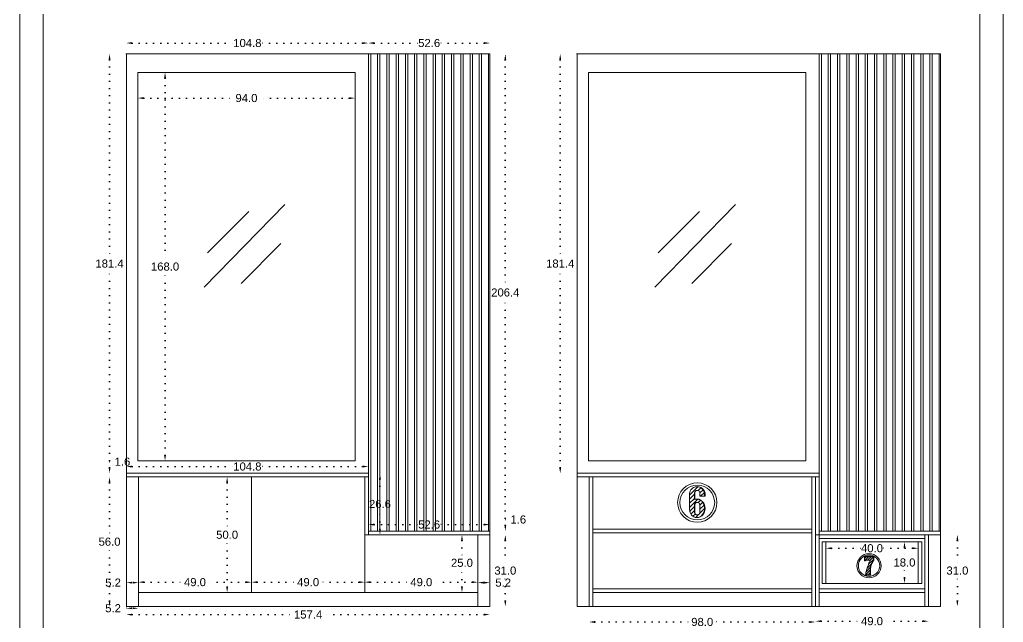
# Model space of a CAD drawing. Header units: inches. Extents: x 8 to 1469, y -316 to 465.
# Drawn here: x 533.9 to 959.9, y -123.1 to 137.6 of the extents above; entities that cross this region are included whole.
import ezdxf

# ---------------------------------------------------------------- set-up
doc = ezdxf.new("R2010")
doc.units = ezdxf.units.IN
doc.header["$MEASUREMENT"] = 0
doc.linetypes.add('ACAD_ISO07W100', pattern=[3, 0, -3])
doc.styles.get("Standard").update_dxf_attribs({"font": 'arial.ttf'})
doc.dimstyles.get("Standard").update_dxf_attribs({"dimtxt": 3.5, "dimasz": 2.5, "dimexe": 0.18, "dimexo": 0.0625, "dimgap": 0.09, "dimtad": 0, "dimtih": 1, "dimtoh": 1, "dimdec": 1, "dimzin": 0, "dimdsep": 46, "dimtxsty": 'Standard', "dimcen": 0.09, "dimse1": 1, "dimse2": 1, "dimadec": 0, "dimazin": 0, "dimtfac": 1, "dimtdec": 1, "dimtofl": 0, "dimtmove": 0, "dimatfit": 3, "dimfxl": 1, "dimtolj": 1, "dimtzin": 0, "dimarcsym": 0})

# ---------------------------------------------------------------- blocks, each defined once
blk = doc.blocks.new('*D27')
at = {"color": 0, "linetype": 'ACAD_ISO07W100', "lineweight": -2, "transparency": 16777216}
for p, q in [((623.77, -62.73), (623.77, -83.36)), ((623.77, -107.73), (623.77, -87.11))]:
    blk.add_line(p, q, dxfattribs=at)
at = {"color": 0, "transparency": 16777216}
for points in [[(623.35, -62.73), (624.18, -62.73), (623.77, -60.23)], [(623.35, -107.73), (624.18, -107.73), (623.77, -110.23)]]:
    blk.add_solid(points, dxfattribs=at)
at = {"layer": 'Defpoints', "color": 0, "transparency": 16777216}
for p in [(623.77, -60.23), (634.34, -60.23), (634.34, -110.23)]:
    blk.add_point(p, dxfattribs=at)
at = {"color": 0, "lineweight": 20, "transparency": 16777216, "insert": (623.77, -85.23), "char_height": 3.5, "attachment_point": 5}
blk.add_mtext('\\A1;50.0', dxfattribs=at)
blk = doc.blocks.new('*D28')
at = {"color": 0, "linetype": 'ACAD_ISO07W100', "lineweight": -2, "transparency": 16777216}
for p, q in [((725.45, -87.73), (725.45, -95.48)), ((725.45, -107.73), (725.45, -99.23))]:
    blk.add_line(p, q, dxfattribs=at)
at = {"color": 0, "transparency": 16777216}
for points in [[(725.03, -87.73), (725.86, -87.73), (725.45, -85.23)], [(725.03, -107.73), (725.86, -107.73), (725.45, -110.23)]]:
    blk.add_solid(points, dxfattribs=at)
at = {"layer": 'Defpoints', "color": 0, "transparency": 16777216}
for p in [(725.45, -85.23), (737.53, -85.23), (732.33, -110.23)]:
    blk.add_point(p, dxfattribs=at)
at = {"color": 0, "lineweight": 20, "transparency": 16777216, "insert": (725.45, -97.36), "char_height": 3.5, "attachment_point": 5}
blk.add_mtext('\\A1;25.0', dxfattribs=at)
blk = doc.blocks.new('*D29')
at = {"color": 0, "linetype": 'ACAD_ISO07W100', "lineweight": -2, "transparency": 16777216}
for p, q in [((580.13, -105.93), (577.63, -105.93)), ((582.84, -105.93), (582.63, -105.93))]:
    blk.add_line(p, q, dxfattribs=at)
at = {"color": 0, "transparency": 16777216}
for points in [[(582.63, -105.51), (582.63, -106.34), (580.13, -105.93)], [(582.84, -105.51), (582.84, -106.34), (585.34, -105.93)]]:
    blk.add_solid(points, dxfattribs=at)
at = {"layer": 'Defpoints', "color": 0, "transparency": 16777216}
for p in [(580.13, -105.93), (580.13, -116.23), (585.34, -116.23)]:
    blk.add_point(p, dxfattribs=at)
at = {"color": 0, "lineweight": 20, "transparency": 16777216, "insert": (574.38, -105.93), "char_height": 3.5, "attachment_point": 5}
blk.add_mtext('\\A1;5.2', dxfattribs=at)
blk = doc.blocks.new('*D30')
at = {"color": 0, "linetype": 'ACAD_ISO07W100', "lineweight": -2, "transparency": 16777216}
for p, q in [((587.84, -105.73), (605.14, -105.73)), ((631.84, -105.73), (614.54, -105.73))]:
    blk.add_line(p, q, dxfattribs=at)
at = {"color": 0, "transparency": 16777216}
for points in [[(587.84, -105.31), (587.84, -106.14), (585.34, -105.73)], [(631.84, -105.31), (631.84, -106.14), (634.34, -105.73)]]:
    blk.add_solid(points, dxfattribs=at)
at = {"layer": 'Defpoints', "color": 0, "transparency": 16777216}
for p in [(585.34, -105.73), (634.34, -110.23), (585.34, -116.23)]:
    blk.add_point(p, dxfattribs=at)
at = {"color": 0, "lineweight": 20, "transparency": 16777216, "insert": (609.84, -105.73), "char_height": 3.5, "attachment_point": 5}
blk.add_mtext('\\A1;49.0', dxfattribs=at)
blk = doc.blocks.new('*D31')
at = {"color": 0, "linetype": 'ACAD_ISO07W100', "lineweight": -2, "transparency": 16777216}
for p, q in [((636.84, -105.73), (654.14, -105.73)), ((680.84, -105.73), (663.54, -105.73))]:
    blk.add_line(p, q, dxfattribs=at)
at = {"color": 0, "transparency": 16777216}
for points in [[(636.84, -105.31), (636.84, -106.14), (634.34, -105.73)], [(680.84, -105.31), (680.84, -106.14), (683.34, -105.73)]]:
    blk.add_solid(points, dxfattribs=at)
at = {"layer": 'Defpoints', "color": 0, "transparency": 16777216}
for p in [(634.34, -105.73), (634.34, -110.23), (683.34, -110.23)]:
    blk.add_point(p, dxfattribs=at)
at = {"color": 0, "lineweight": 20, "transparency": 16777216, "insert": (658.84, -105.73), "char_height": 3.5, "attachment_point": 5}
blk.add_mtext('\\A1;49.0', dxfattribs=at)
blk = doc.blocks.new('*D32')
at = {"color": 0, "linetype": 'ACAD_ISO07W100', "lineweight": -2, "transparency": 16777216}
for p, q in [((685.84, -105.73), (703.13, -105.73)), ((729.83, -105.73), (712.54, -105.73))]:
    blk.add_line(p, q, dxfattribs=at)
at = {"color": 0, "transparency": 16777216}
for points in [[(685.84, -105.31), (685.84, -106.14), (683.34, -105.73)], [(729.83, -105.31), (729.83, -106.14), (732.33, -105.73)]]:
    blk.add_solid(points, dxfattribs=at)
at = {"layer": 'Defpoints', "color": 0, "transparency": 16777216}
for p in [(683.34, -105.73), (683.34, -110.23), (732.33, -116.23)]:
    blk.add_point(p, dxfattribs=at)
at = {"color": 0, "lineweight": 20, "transparency": 16777216, "insert": (707.84, -105.73), "char_height": 3.5, "attachment_point": 5}
blk.add_mtext('\\A1;49.0', dxfattribs=at)
blk = doc.blocks.new('*D33')
at = {"color": 0, "linetype": 'ACAD_ISO07W100', "lineweight": -2, "transparency": 16777216}
for p, q in [((734.83, -105.93), (735.03, -105.93)), ((737.53, -105.93), (740.03, -105.93))]:
    blk.add_line(p, q, dxfattribs=at)
at = {"color": 0, "transparency": 16777216}
for points in [[(734.83, -105.51), (734.83, -106.34), (732.33, -105.93)], [(735.03, -105.51), (735.03, -106.34), (737.53, -105.93)]]:
    blk.add_solid(points, dxfattribs=at)
at = {"layer": 'Defpoints', "color": 0, "transparency": 16777216}
for p in [(737.53, -105.93), (732.33, -116.23), (737.53, -116.23)]:
    blk.add_point(p, dxfattribs=at)
at = {"color": 0, "lineweight": 20, "transparency": 16777216, "insert": (743.29, -105.93), "char_height": 3.5, "attachment_point": 5}
blk.add_mtext('\\A1;5.2', dxfattribs=at)
blk = doc.blocks.new('*D34')
at = {"color": 0, "linetype": 'ACAD_ISO07W100', "lineweight": -2, "transparency": 16777216}
for p, q in [((572.85, -62.73), (572.85, -86.36)), ((572.85, -113.73), (572.85, -90.11))]:
    blk.add_line(p, q, dxfattribs=at)
at = {"color": 0, "transparency": 16777216}
for points in [[(572.44, -62.73), (573.27, -62.73), (572.85, -60.23)], [(572.44, -113.73), (573.27, -113.73), (572.85, -116.23)]]:
    blk.add_solid(points, dxfattribs=at)
at = {"layer": 'Defpoints', "color": 0, "transparency": 16777216}
for p in [(580.13, -60.23), (572.85, -116.23), (580.13, -116.23)]:
    blk.add_point(p, dxfattribs=at)
at = {"color": 0, "lineweight": 20, "transparency": 16777216, "insert": (572.85, -88.23), "char_height": 3.5, "attachment_point": 5}
blk.add_mtext('\\A1;56.0', dxfattribs=at)
blk = doc.blocks.new('*D35')
at = {"color": 0, "linetype": 'ACAD_ISO07W100', "lineweight": -2, "transparency": 16777216}
for p, q in [((572.85, -56.13), (572.85, -53.63)), ((572.85, -53.63), (575.35, -53.63)), ((572.85, -62.73), (572.85, -65.23))]:
    blk.add_line(p, q, dxfattribs=at)
at = {"color": 0, "transparency": 16777216}
for points in [[(572.44, -56.13), (573.27, -56.13), (572.85, -58.63)], [(572.44, -62.73), (573.27, -62.73), (572.85, -60.23)]]:
    blk.add_solid(points, dxfattribs=at)
at = {"layer": 'Defpoints', "color": 0, "transparency": 16777216}
for p in [(572.85, -58.63), (580.13, -58.63), (580.13, -60.23)]:
    blk.add_point(p, dxfattribs=at)
at = {"color": 0, "lineweight": 20, "transparency": 16777216, "insert": (578.46, -53.63), "char_height": 3.5, "attachment_point": 5}
blk.add_mtext('\\A1;1.6', dxfattribs=at)
blk = doc.blocks.new('*D36')
at = {"color": 0, "linetype": 'ACAD_ISO07W100', "lineweight": -2, "transparency": 16777216}
for p, q in [((572.85, 120.25), (572.85, 33.94)), ((572.85, -56.13), (572.85, 30.18))]:
    blk.add_line(p, q, dxfattribs=at)
at = {"color": 0, "transparency": 16777216}
for points in [[(572.44, 120.25), (573.27, 120.25), (572.85, 122.75)], [(572.44, -56.13), (573.27, -56.13), (572.85, -58.63)]]:
    blk.add_solid(points, dxfattribs=at)
at = {"layer": 'Defpoints', "color": 0, "transparency": 16777216}
for p in [(572.85, 122.75), (580.13, 122.75), (580.13, -58.63)]:
    blk.add_point(p, dxfattribs=at)
at = {"color": 0, "lineweight": 20, "transparency": 16777216, "insert": (572.85, 32.06), "char_height": 3.5, "attachment_point": 5}
blk.add_mtext('\\A1;181.4', dxfattribs=at)
blk = doc.blocks.new('*D37')
at = {"color": 0, "linetype": 'ACAD_ISO07W100', "lineweight": -2, "transparency": 16777216}
for p, q in [((587.63, 103.66), (627.51, 103.66)), ((676.64, 103.66), (636.76, 103.66))]:
    blk.add_line(p, q, dxfattribs=at)
at = {"color": 0, "transparency": 16777216}
for points in [[(587.63, 104.07), (587.63, 103.24), (585.13, 103.66)], [(676.64, 104.07), (676.64, 103.24), (679.14, 103.66)]]:
    blk.add_solid(points, dxfattribs=at)
at = {"layer": 'Defpoints', "color": 0, "transparency": 16777216}
for p in [(585.13, 114.77), (679.14, 114.77), (679.14, 103.66)]:
    blk.add_point(p, dxfattribs=at)
at = {"color": 0, "lineweight": 20, "transparency": 16777216, "insert": (632.14, 103.66), "char_height": 3.5, "attachment_point": 5}
blk.add_mtext('\\A1;94.0', dxfattribs=at)
blk = doc.blocks.new('*D38')
at = {"color": 0, "linetype": 'ACAD_ISO07W100', "lineweight": -2, "transparency": 16777216}
for p, q in [((596.89, 112.27), (596.89, 32.64)), ((596.89, -50.73), (596.89, 28.89))]:
    blk.add_line(p, q, dxfattribs=at)
at = {"color": 0, "transparency": 16777216}
for points in [[(596.47, 112.27), (597.31, 112.27), (596.89, 114.77)], [(596.47, -50.73), (597.31, -50.73), (596.89, -53.23)]]:
    blk.add_solid(points, dxfattribs=at)
at = {"layer": 'Defpoints', "color": 0, "transparency": 16777216}
for p in [(585.13, 114.77), (596.89, 114.77), (585.13, -53.23)]:
    blk.add_point(p, dxfattribs=at)
at = {"color": 0, "lineweight": 20, "transparency": 16777216, "insert": (596.89, 30.77), "char_height": 3.5, "attachment_point": 5}
blk.add_mtext('\\A1;168.0', dxfattribs=at)
blk = doc.blocks.new('*D39')
at = {"color": 0, "linetype": 'ACAD_ISO07W100', "lineweight": -2, "transparency": 16777216}
for p, q in [((744.22, -87.73), (744.22, -98.86)), ((744.22, -113.73), (744.22, -102.61))]:
    blk.add_line(p, q, dxfattribs=at)
at = {"color": 0, "transparency": 16777216}
for points in [[(743.81, -87.73), (744.64, -87.73), (744.22, -85.23)], [(743.81, -113.73), (744.64, -113.73), (744.22, -116.23)]]:
    blk.add_solid(points, dxfattribs=at)
at = {"layer": 'Defpoints', "color": 0, "transparency": 16777216}
for p in [(737.53, -85.23), (744.22, -85.23), (737.53, -116.23)]:
    blk.add_point(p, dxfattribs=at)
at = {"color": 0, "lineweight": 20, "transparency": 16777216, "insert": (744.22, -100.73), "char_height": 3.5, "attachment_point": 5}
blk.add_mtext('\\A1;31.0', dxfattribs=at)
blk = doc.blocks.new('*D40')
at = {"color": 0, "linetype": 'ACAD_ISO07W100', "lineweight": -2, "transparency": 16777216}
for p, q in [((744.22, -81.13), (744.22, -78.63)), ((744.22, -78.63), (746.72, -78.63)), ((744.22, -87.73), (744.22, -90.23))]:
    blk.add_line(p, q, dxfattribs=at)
at = {"color": 0, "transparency": 16777216}
for points in [[(743.81, -81.13), (744.64, -81.13), (744.22, -83.63)], [(743.81, -87.73), (744.64, -87.73), (744.22, -85.23)]]:
    blk.add_solid(points, dxfattribs=at)
at = {"layer": 'Defpoints', "color": 0, "transparency": 16777216}
for p in [(737.53, -83.63), (744.22, -83.63), (737.53, -85.23)]:
    blk.add_point(p, dxfattribs=at)
at = {"color": 0, "lineweight": 20, "transparency": 16777216, "insert": (749.83, -78.63), "char_height": 3.5, "attachment_point": 5}
blk.add_mtext('\\A1;1.6', dxfattribs=at)
blk = doc.blocks.new('*D41')
at = {"color": 0, "linetype": 'ACAD_ISO07W100', "lineweight": -2, "transparency": 16777216}
for p, q in [((744.22, 120.25), (744.22, 21.44)), ((744.22, -81.13), (744.22, 17.68))]:
    blk.add_line(p, q, dxfattribs=at)
at = {"color": 0, "transparency": 16777216}
for points in [[(743.81, 120.25), (744.64, 120.25), (744.22, 122.75)], [(743.81, -81.13), (744.64, -81.13), (744.22, -83.63)]]:
    blk.add_solid(points, dxfattribs=at)
at = {"layer": 'Defpoints', "color": 0, "transparency": 16777216}
for p in [(737.53, 122.75), (744.22, 122.75), (737.53, -83.63)]:
    blk.add_point(p, dxfattribs=at)
at = {"color": 0, "lineweight": 20, "transparency": 16777216, "insert": (744.22, 19.56), "char_height": 3.5, "attachment_point": 5}
blk.add_mtext('\\A1;206.4', dxfattribs=at)
blk = doc.blocks.new('*D42')
at = {"color": 0, "linetype": 'ACAD_ISO07W100', "lineweight": -2, "transparency": 16777216}
for p, q in [((767.99, 120.25), (767.99, 33.94)), ((767.99, -56.13), (767.99, 30.18))]:
    blk.add_line(p, q, dxfattribs=at)
at = {"color": 0, "transparency": 16777216}
for points in [[(767.58, 120.25), (768.41, 120.25), (767.99, 122.75)], [(767.58, -56.13), (768.41, -56.13), (767.99, -58.63)]]:
    blk.add_solid(points, dxfattribs=at)
at = {"layer": 'Defpoints', "color": 0, "transparency": 16777216}
for p in [(767.99, 122.75), (775.28, 122.75), (775.28, -58.63)]:
    blk.add_point(p, dxfattribs=at)
at = {"color": 0, "lineweight": 20, "transparency": 16777216, "insert": (767.99, 32.06), "char_height": 3.5, "attachment_point": 5}
blk.add_mtext('\\A1;181.4', dxfattribs=at)
blk = doc.blocks.new('*D14')
at = {"color": 0, "linetype": 'ACAD_ISO07W100', "lineweight": -2, "transparency": 16777216}
for p, q in [((885.48, -91.06), (898.28, -91.06)), ((920.48, -91.06), (907.68, -91.06))]:
    blk.add_line(p, q, dxfattribs=at)
at = {"color": 0, "transparency": 16777216}
for points in [[(885.48, -90.64), (885.48, -91.48), (882.98, -91.06)], [(920.48, -90.64), (920.48, -91.48), (922.98, -91.06)]]:
    blk.add_solid(points, dxfattribs=at)
at = {"layer": 'Defpoints', "color": 0, "transparency": 16777216}
for p in [(882.98, -88.23), (922.98, -88.23), (922.98, -91.06)]:
    blk.add_point(p, dxfattribs=at)
at = {"color": 0, "lineweight": 20, "transparency": 16777216, "insert": (902.98, -91.06), "char_height": 3.5, "attachment_point": 5}
blk.add_mtext('\\A1;40.0', dxfattribs=at)
blk = doc.blocks.new('*D15')
at = {"color": 0, "linetype": 'ACAD_ISO07W100', "lineweight": -2, "transparency": 16777216}
for p, q in [((917.05, -90.73), (917.05, -95.36)), ((917.05, -103.73), (917.05, -99.11))]:
    blk.add_line(p, q, dxfattribs=at)
at = {"color": 0, "transparency": 16777216}
for points in [[(916.64, -90.73), (917.47, -90.73), (917.05, -88.23)], [(916.64, -103.73), (917.47, -103.73), (917.05, -106.23)]]:
    blk.add_solid(points, dxfattribs=at)
at = {"layer": 'Defpoints', "color": 0, "transparency": 16777216}
for p in [(917.05, -88.23), (922.98, -88.23), (922.98, -106.23)]:
    blk.add_point(p, dxfattribs=at)
at = {"color": 0, "lineweight": 20, "transparency": 16777216, "insert": (917.05, -97.23), "char_height": 3.5, "attachment_point": 5}
blk.add_mtext('\\A1;18.0', dxfattribs=at)
blk = doc.blocks.new('*D16')
at = {"color": 0, "linetype": 'ACAD_ISO07W100', "lineweight": -2, "transparency": 16777216}
for p, q in [((687.44, -80.82), (706.6, -80.82)), ((735.03, -80.82), (715.87, -80.82))]:
    blk.add_line(p, q, dxfattribs=at)
at = {"color": 0, "transparency": 16777216}
for points in [[(687.44, -80.4), (687.44, -81.23), (684.94, -80.82)], [(735.03, -80.4), (735.03, -81.23), (737.53, -80.82)]]:
    blk.add_solid(points, dxfattribs=at)
at = {"layer": 'Defpoints', "color": 0, "transparency": 16777216}
for p in [(737.53, -80.82), (684.94, -83.63), (737.53, -83.63)]:
    blk.add_point(p, dxfattribs=at)
at = {"color": 0, "lineweight": 20, "transparency": 16777216, "insert": (711.24, -80.82), "char_height": 3.5, "attachment_point": 5}
blk.add_mtext('\\A1;52.6', dxfattribs=at)
blk = doc.blocks.new('*D17')
at = {"color": 0, "linetype": 'ACAD_ISO07W100', "lineweight": -2, "transparency": 16777216}
for p, q in [((689.94, -61.13), (689.94, -70.06)), ((689.94, -82.73), (689.94, -73.81))]:
    blk.add_line(p, q, dxfattribs=at)
at = {"color": 0, "transparency": 16777216}
for points in [[(689.52, -61.13), (690.35, -61.13), (689.94, -58.63)], [(689.52, -82.73), (690.35, -82.73), (689.94, -85.23)]]:
    blk.add_solid(points, dxfattribs=at)
at = {"layer": 'Defpoints', "color": 0, "transparency": 16777216}
for p in [(684.94, -58.63), (684.94, -85.23), (689.94, -85.23)]:
    blk.add_point(p, dxfattribs=at)
at = {"color": 0, "lineweight": 20, "transparency": 16777216, "insert": (689.94, -71.93), "char_height": 3.5, "attachment_point": 5}
blk.add_mtext('\\A1;26.6', dxfattribs=at)
blk = doc.blocks.new('*D18')
at = {"color": 0, "linetype": 'ACAD_ISO07W100', "lineweight": -2, "transparency": 16777216}
for p, q in [((582.63, -55.71), (626.7, -55.71)), ((682.44, -55.71), (638.37, -55.71))]:
    blk.add_line(p, q, dxfattribs=at)
at = {"color": 0, "transparency": 16777216}
for points in [[(582.63, -55.29), (582.63, -56.12), (580.13, -55.71)], [(682.44, -55.29), (682.44, -56.12), (684.94, -55.71)]]:
    blk.add_solid(points, dxfattribs=at)
at = {"layer": 'Defpoints', "color": 0, "transparency": 16777216}
for p in [(580.13, -55.71), (580.13, -58.63), (684.94, -58.63)]:
    blk.add_point(p, dxfattribs=at)
at = {"color": 0, "lineweight": 20, "transparency": 16777216, "insert": (632.54, -55.71), "char_height": 3.5, "attachment_point": 5}
blk.add_mtext('\\A1;104.8', dxfattribs=at)
blk = doc.blocks.new('*D20')
at = {"color": 0, "linetype": 'ACAD_ISO07W100', "lineweight": -2, "transparency": 16777216}
for p, q in [((582.63, 127.46), (626.7, 127.46)), ((682.44, 127.46), (638.37, 127.46))]:
    blk.add_line(p, q, dxfattribs=at)
at = {"color": 0, "transparency": 16777216}
for points in [[(582.63, 127.88), (582.63, 127.05), (580.13, 127.46)], [(682.44, 127.88), (682.44, 127.05), (684.94, 127.46)]]:
    blk.add_solid(points, dxfattribs=at)
at = {"layer": 'Defpoints', "color": 0, "transparency": 16777216}
for p in [(580.13, 127.46), (580.13, 122.75), (684.94, 122.75)]:
    blk.add_point(p, dxfattribs=at)
at = {"color": 0, "lineweight": 20, "transparency": 16777216, "insert": (632.54, 127.46), "char_height": 3.5, "attachment_point": 5}
blk.add_mtext('\\A1;104.8', dxfattribs=at)
blk = doc.blocks.new('*D21')
at = {"color": 0, "linetype": 'ACAD_ISO07W100', "lineweight": -2, "transparency": 16777216}
for p, q in [((582.63, -119.75), (653.01, -119.75)), ((735.03, -119.75), (664.66, -119.75))]:
    blk.add_line(p, q, dxfattribs=at)
at = {"color": 0, "transparency": 16777216}
for points in [[(582.63, -119.34), (582.63, -120.17), (580.13, -119.75)], [(735.03, -119.34), (735.03, -120.17), (737.53, -119.75)]]:
    blk.add_solid(points, dxfattribs=at)
at = {"layer": 'Defpoints', "color": 0, "transparency": 16777216}
for p in [(580.13, -116.23), (737.53, -116.23), (737.53, -119.75)]:
    blk.add_point(p, dxfattribs=at)
at = {"color": 0, "lineweight": 20, "transparency": 16777216, "insert": (658.83, -119.75), "char_height": 3.5, "attachment_point": 5}
blk.add_mtext('\\A1;157.4', dxfattribs=at)
blk = doc.blocks.new('*D22')
at = {"color": 0, "linetype": 'ACAD_ISO07W100', "lineweight": -2, "transparency": 16777216}
for p, q in [((687.44, 127.46), (706.6, 127.46)), ((735.03, 127.46), (715.87, 127.46))]:
    blk.add_line(p, q, dxfattribs=at)
at = {"color": 0, "transparency": 16777216}
for points in [[(687.44, 127.88), (687.44, 127.05), (684.94, 127.46)], [(735.03, 127.88), (735.03, 127.05), (737.53, 127.46)]]:
    blk.add_solid(points, dxfattribs=at)
at = {"layer": 'Defpoints', "color": 0, "transparency": 16777216}
for p in [(737.53, 127.46), (684.94, 122.75), (737.53, 122.75)]:
    blk.add_point(p, dxfattribs=at)
at = {"color": 0, "lineweight": 20, "transparency": 16777216, "insert": (711.24, 127.46), "char_height": 3.5, "attachment_point": 5}
blk.add_mtext('\\A1;52.6', dxfattribs=at)
blk = doc.blocks.new('*D23')
at = {"color": 0, "linetype": 'ACAD_ISO07W100', "lineweight": -2, "transparency": 16777216}
for p, q in [((580.13, -117.02), (577.63, -117.02)), ((582.84, -117.02), (582.63, -117.02))]:
    blk.add_line(p, q, dxfattribs=at)
at = {"color": 0, "transparency": 16777216}
for points in [[(582.63, -116.61), (582.63, -117.44), (580.13, -117.02)], [(582.84, -116.61), (582.84, -117.44), (585.34, -117.02)]]:
    blk.add_solid(points, dxfattribs=at)
at = {"layer": 'Defpoints', "color": 0, "transparency": 16777216}
for p in [(580.13, -116.23), (580.13, -117.02), (585.34, -116.23)]:
    blk.add_point(p, dxfattribs=at)
at = {"color": 0, "lineweight": 20, "transparency": 16777216, "insert": (574.38, -117.02), "char_height": 3.5, "attachment_point": 5}
blk.add_mtext('\\A1;5.2', dxfattribs=at)
blk = doc.blocks.new('*D24')
at = {"color": 0, "linetype": 'ACAD_ISO07W100', "lineweight": -2, "transparency": 16777216}
for p, q in [((939.96, -87.73), (939.96, -98.86)), ((939.96, -113.73), (939.96, -102.61))]:
    blk.add_line(p, q, dxfattribs=at)
at = {"color": 0, "transparency": 16777216}
for points in [[(939.54, -87.73), (940.38, -87.73), (939.96, -85.23)], [(939.54, -113.73), (940.38, -113.73), (939.96, -116.23)]]:
    blk.add_solid(points, dxfattribs=at)
at = {"layer": 'Defpoints', "color": 0, "transparency": 16777216}
for p in [(927.48, -85.23), (939.96, -85.23), (927.48, -116.23)]:
    blk.add_point(p, dxfattribs=at)
at = {"color": 0, "lineweight": 20, "transparency": 16777216, "insert": (939.96, -100.73), "char_height": 3.5, "attachment_point": 5}
blk.add_mtext('\\A1;31.0', dxfattribs=at)
blk = doc.blocks.new('*D25')
at = {"color": 0, "linetype": 'ACAD_ISO07W100', "lineweight": -2, "transparency": 16777216}
for p, q in [((880.98, -122.6), (898.28, -122.6)), ((924.98, -122.6), (907.68, -122.6))]:
    blk.add_line(p, q, dxfattribs=at)
at = {"color": 0, "transparency": 16777216}
for points in [[(880.98, -122.19), (880.98, -123.02), (878.48, -122.6)], [(924.98, -122.19), (924.98, -123.02), (927.48, -122.6)]]:
    blk.add_solid(points, dxfattribs=at)
at = {"layer": 'Defpoints', "color": 0, "transparency": 16777216}
for p in [(878.48, -116.23), (927.48, -116.23), (878.48, -122.6)]:
    blk.add_point(p, dxfattribs=at)
at = {"color": 0, "lineweight": 20, "transparency": 16777216, "insert": (902.98, -122.6), "char_height": 3.5, "attachment_point": 5}
blk.add_mtext('\\A1;49.0', dxfattribs=at)
blk = doc.blocks.new('*D26')
at = {"color": 0, "linetype": 'ACAD_ISO07W100', "lineweight": -2, "transparency": 16777216}
for p, q in [((782.98, -122.95), (824.85, -122.95)), ((875.98, -122.95), (834.11, -122.95))]:
    blk.add_line(p, q, dxfattribs=at)
at = {"color": 0, "transparency": 16777216}
for points in [[(782.98, -122.53), (782.98, -123.36), (780.48, -122.95)], [(875.98, -122.53), (875.98, -123.36), (878.48, -122.95)]]:
    blk.add_solid(points, dxfattribs=at)
at = {"layer": 'Defpoints', "color": 0, "transparency": 16777216}
for p in [(780.48, -116.23), (878.48, -116.23), (780.48, -122.95)]:
    blk.add_point(p, dxfattribs=at)
at = {"color": 0, "lineweight": 20, "transparency": 16777216, "insert": (829.48, -122.95), "char_height": 3.5, "attachment_point": 5}
blk.add_mtext('\\A1;98.0', dxfattribs=at)

msp = doc.modelspace()

# ---------------------------------------------------------------- hatches: boundary and pattern name
at = {"lineweight": 20}
h = msp.add_hatch(dxfattribs=at)
h.set_pattern_fill('ANSI31', color=256, scale=10)
h.set_pattern_definition([(45, (3764.9821, -1274.2257), (-0.8838835, 0.8838835), [])])
h.paths.add_polyline_path([(829.5, -70.93), (829.29, -70.69), (829.05, -70.48), (828.8, -70.3), (828.53, -70.14), (828.24, -70.01), (827.95, -69.9), (827.64, -69.83), (827.33, -69.78), (827.02, -69.77), (826.8, -69.78), (826.53, -69.83), (826.22, -69.91), (826.09, -69.92), (826.09, -67.2), (826.13, -66.91), (826.24, -66.64), (826.42, -66.41), (826.65, -66.23), (826.92, -66.12), (827.05, -66.07), (827.34, -66.03), (827.64, -66.07), (827.91, -66.18), (828.14, -66.36), (828.32, -66.6), (828.43, -66.87), (828.47, -67.16), (828.47, -68.56), (830.53, -68.56), (830.53, -67.2), (830.3, -66.45), (829.9, -65.77), (829.36, -65.21), (828.71, -64.78), (827.97, -64.51), (827.2, -64.42), (827.19, -64.42), (826.42, -64.51), (825.75, -64.75), (825.14, -65.15), (824.6, -65.72), (824.2, -66.4), (823.96, -67.16), (823.96, -73.71), (823.97, -73.99), (823.99, -74.27), (824.02, -74.54), (824.06, -74.82), (824.12, -75.1), (824.19, -75.37), (824.24, -75.54), (824.5, -76.16), (824.89, -76.72), (825.39, -77.18), (825.89, -77.48), (826.49, -77.68), (827.16, -77.75), (827.83, -77.68), (828.47, -77.46), (829.05, -77.12), (829.23, -76.95), (829.5, -76.68), (829.94, -76.04), (830.26, -75.33), (830.46, -74.58), (830.53, -73.8), (830.46, -73.03), (830.26, -72.28), (829.94, -71.57)])
h.paths.add_polyline_path([(826.13, -72.03), (826.24, -71.76), (826.42, -71.53), (826.65, -71.36), (826.92, -71.24), (827.2, -71.21), (827.34, -71.21), (827.64, -71.25), (827.91, -71.36), (828.14, -71.54), (828.32, -71.77), (828.43, -72.04), (828.47, -72.33), (828.47, -75.54), (828.43, -75.83), (828.32, -76.1), (828.14, -76.33), (827.91, -76.51), (827.64, -76.62), (827.34, -76.66), (827.05, -76.62), (826.92, -76.57), (826.78, -76.51), (826.65, -76.46), (826.42, -76.28), (826.24, -76.05), (826.13, -75.78), (826.09, -75.49), (826.09, -72.32)], flags=16)
h = msp.add_hatch(dxfattribs=at)
h.set_pattern_fill('ANSI31', color=256, scale=6.121284)
h.set_pattern_definition([(45, (2712.9228, -834.8973), (-0.5410502, 0.5410502), [])])
h.paths.add_polyline_path([(902.19, -99.83), (902.28, -99.28), (902.4, -98.74), (902.57, -98.21), (902.77, -97.69), (903.01, -97.18), (903.28, -96.7), (903.58, -96.23), (903.58, -94.73), (899.68, -94.73), (899.68, -96.56), (900.03, -96.56), (900.03, -96.51), (900.06, -96.42), (900.11, -96.35), (900.18, -96.29), (900.26, -96.25), (900.29, -96.24), (900.24, -96.26), (900.2, -96.28), (900.16, -96.3), (900.13, -96.33), (900.1, -96.37), (900.07, -96.4), (900.05, -96.45), (900.04, -96.49), (900.03, -96.53), (900.03, -96.56), (900.15, -96.56), (900.15, -96.49), (900.18, -96.4), (900.24, -96.33), (900.3, -96.27), (900.39, -96.23), (900.45, -96.21), (900.5, -96.21), (901.81, -96.21), (901.89, -96.23), (901.97, -96.27), (902.04, -96.33), (902.09, -96.4), (902.12, -96.49), (902.13, -96.56), (901.89, -97.04), (901.67, -97.53), (901.47, -98.02), (901.27, -98.52), (901.09, -99.02), (900.92, -99.52), (900.76, -100.03), (900.61, -100.55), (900.48, -101.06), (900.35, -101.58), (900.25, -102.11), (900.16, -102.59), (902.34, -102.59), (902.23, -102.05), (902.16, -101.49), (902.13, -100.94), (902.14, -100.38)])

# ---------------------------------------------------------------- linework, layer by layer
for p, q in [((579.85, 122.75), (737.53, 122.75)), ((580.13, 119.77), (580.13, -116.23)), ((684.94, -58.63), (684.94, 122.75)), ((685.94, -83.63), (685.94, 122.75)), ((688.94, -83.63), (688.94, 122.75)), ((689.94, -83.63), (689.94, 122.75)), ((692.94, -83.63), (692.94, 122.75)), ((693.94, -83.63), (693.94, 122.75)), ((696.94, -83.63), (696.94, 122.75)), ((697.94, -83.63), (697.94, 122.75)), ((700.94, -83.63), (700.94, 122.75)), ((701.94, -83.63), (701.94, 122.75)), ((704.94, -83.63), (704.94, 122.75)), ((705.94, -83.63), (705.94, 122.75)), ((708.94, -83.63), (708.94, 122.75)), ((709.94, -83.63), (709.94, 122.75)), ((712.94, -83.63), (712.94, 122.75)), ((713.94, -83.63), (713.94, 122.75)), ((716.94, -83.63), (716.94, 122.75)), ((717.94, -83.63), (717.94, 122.75)), ((720.94, -83.63), (720.94, 122.75)), ((721.94, -83.63), (721.94, 122.75)), ((724.94, -83.63), (724.94, 122.75)), ((725.94, -83.63), (725.94, 122.75)), ((728.94, -83.63), (728.94, 122.75)), ((729.94, -83.63), (729.94, 122.75)), ((732.94, -83.63), (732.94, 122.75)), ((733.94, -83.63), (733.94, 122.75)), ((736.94, -83.63), (736.94, 122.75)), ((737.53, 122.75), (737.53, -116.23)), ((774.99, 122.75), (932.68, 122.75)), ((775.28, 119.77), (775.28, -116.23)), ((880.08, -58.63), (880.08, 122.75)), ((881.08, -83.63), (881.08, 122.75)), ((884.08, -83.63), (884.08, 122.75)), ((885.08, -83.63), (885.08, 122.75)), ((888.08, -83.63), (888.08, 122.75)), ((889.08, -83.63), (889.08, 122.75)), ((892.08, -83.63), (892.08, 122.75)), ((893.08, -83.63), (893.08, 122.75)), ((896.08, -83.63), (896.08, 122.75)), ((897.08, -83.63), (897.08, 122.75)), ((900.08, -83.63), (900.08, 122.75)), ((901.08, -83.63), (901.08, 122.75)), ((904.08, -83.63), (904.08, 122.75)), ((905.08, -83.63), (905.08, 122.75)), ((908.08, -83.63), (908.08, 122.75)), ((909.08, -83.63), (909.08, 122.75)), ((912.08, -83.63), (912.08, 122.75)), ((913.08, -83.63), (913.08, 122.75)), ((916.08, -83.63), (916.08, 122.75)), ((917.08, -83.63), (917.08, 122.75)), ((920.08, -83.63), (920.08, 122.75)), ((921.08, -83.63), (921.08, 122.75)), ((924.08, -83.63), (924.08, 122.75)), ((925.08, -83.63), (925.08, 122.75)), ((928.08, -83.63), (928.08, 122.75)), ((929.08, -83.63), (929.08, 122.75)), ((932.08, -83.63), (932.08, 122.75)), ((932.68, 122.75), (932.68, -116.23)), ((648.73, 57.61), (613.87, 21.91)), ((843.87, 57.61), (809.01, 21.91)), ((633.22, 54.64), (615.24, 36.67)), ((828.36, 54.64), (810.38, 36.67)), ((647.07, 40.78), (629.78, 23.5)), ((842.21, 40.78), (824.92, 23.5)), ((580.13, -58.63), (684.94, -58.63)), ((684.94, -85.23), (684.94, -58.63)), ((775.28, -58.63), (880.08, -58.63)), ((880.08, -85.23), (880.08, -58.63)), ((580.13, -60.23), (683.34, -60.23)), ((585.34, -60.23), (585.34, -116.23)), ((634.34, -110.23), (634.34, -60.23)), ((683.34, -110.23), (683.34, -60.23)), ((683.34, -60.23), (684.94, -60.23)), ((775.28, -60.23), (878.48, -60.23)), ((780.48, -60.23), (780.48, -116.23)), ((782.08, -60.23), (782.08, -116.23)), ((876.88, -116.23), (876.88, -60.23)), ((878.48, -116.23), (878.48, -60.23)), ((878.48, -60.23), (880.08, -60.23)), ((827.05, -66.07), (827.34, -66.03)), ((684.94, -83.63), (737.53, -83.63)), ((782.08, -82.83), (876.88, -82.83)), ((782.08, -84.43), (876.88, -84.43)), ((880.08, -83.63), (932.68, -83.63)), ((880.08, -83.63), (932.68, -83.63)), ((683.34, -85.23), (737.53, -85.23)), ((732.33, -85.23), (732.33, -116.23)), ((878.48, -85.23), (932.68, -85.23)), ((880.08, -116.23), (880.08, -85.23)), ((880.08, -86.83), (925.88, -86.83)), ((881.38, -106.23), (881.38, -88.23)), ((881.38, -88.23), (924.58, -88.23)), ((882.98, -106.23), (882.98, -88.23)), ((922.98, -88.23), (922.98, -106.23)), ((924.58, -88.23), (924.58, -106.23)), ((925.88, -85.23), (925.88, -116.23)), ((927.48, -85.23), (927.48, -116.23)), ((881.38, -106.23), (924.58, -106.23)), ((900.16, -102.59), (902.34, -102.59)), ((585.34, -110.23), (732.33, -110.23)), ((782.08, -108.63), (876.88, -108.63)), ((782.08, -110.23), (876.88, -110.23)), ((880.08, -108.63), (925.88, -108.63)), ((880.08, -110.23), (925.88, -110.23)), ((580.13, -116.23), (737.53, -116.23)), ((775.28, -116.23), (932.68, -116.23))]:
    msp.add_line(p, q, dxfattribs=at)
for points in [[(533.94, 286.83), (533.94, -315.53), (959.85, -315.53), (959.85, 286.83)], [(544.08, 276.69), (544.08, -295.69), (949.71, -295.69), (949.71, 276.69)], [(684.94, 122.75), (580.13, 122.75), (580.13, -58.63), (684.94, -58.63)], [(880.08, 122.75), (775.28, 122.75), (775.28, -58.63), (880.08, -58.63)], [(679.14, 114.77), (585.13, 114.77), (585.13, -53.23), (679.14, -53.23)], [(874.28, 114.77), (780.28, 114.77), (780.28, -53.23), (874.28, -53.23)], [(826.22, -67.16), (826.26, -66.87), (826.37, -66.6), (826.55, -66.36), (826.78, -66.18), (827.05, -66.07), (826.92, -66.12), (826.65, -66.23), (826.42, -66.41), (826.24, -66.64), (826.13, -66.91), (826.09, -67.2)], [(828.14, -76.33), (827.91, -76.51), (827.64, -76.62), (827.34, -76.66), (827.05, -76.62), (826.92, -76.57), (826.78, -76.51), (826.65, -76.46), (826.42, -76.28), (826.24, -76.05), (826.13, -75.78), (826.09, -75.49), (826.09, -72.32), (826.13, -72.03), (826.24, -71.76), (826.42, -71.53), (826.65, -71.36), (826.92, -71.24), (827.2, -71.21), (827.34, -71.21), (827.64, -71.25), (827.91, -71.36), (828.14, -71.54), (828.32, -71.77), (828.43, -72.04), (828.47, -72.33), (828.47, -75.54), (828.43, -75.83), (828.32, -76.1)]]:
    msp.add_lwpolyline(points, close=True, dxfattribs=at)
for points in [[(824.12, -75.1), (824.06, -74.82), (824.02, -74.54), (823.99, -74.27), (823.97, -73.99), (823.96, -73.71), (823.96, -67.16), (824.2, -66.4), (824.6, -65.72), (825.14, -65.15), (825.75, -64.75), (825.81, -64.72), (826.55, -64.45), (827.33, -64.36), (827.34, -64.36), (828.12, -64.45), (828.86, -64.72), (829.53, -65.15)], [(825.75, -64.75), (826.42, -64.51), (827.19, -64.42), (827.2, -64.42), (827.97, -64.51), (828.71, -64.78), (829.36, -65.21), (829.9, -65.77), (830.3, -66.45), (830.53, -67.2), (830.53, -68.56)], [(826.22, -69.91), (826.09, -69.92), (826.09, -67.2)], [(829.39, -77.01), (829.66, -76.74), (830.11, -76.09), (830.44, -75.37), (830.64, -74.61), (830.7, -73.83), (830.64, -73.05), (830.44, -72.29), (830.11, -71.57), (829.66, -70.93), (829.45, -70.69), (829.21, -70.48), (828.96, -70.29), (828.68, -70.13), (828.39, -70), (828.1, -69.89), (827.79, -69.82), (827.47, -69.77), (827.16, -69.76), (826.84, -69.78), (826.8, -69.78), (826.53, -69.83), (826.22, -69.91), (826.22, -67.16)], [(827.34, -66.03), (827.64, -66.07), (827.91, -66.18), (828.14, -66.36), (828.32, -66.6), (828.43, -66.87), (828.47, -67.16), (828.47, -68.56), (830.53, -68.56), (830.7, -68.56), (830.7, -67.16), (830.47, -66.4), (830.07, -65.72), (829.53, -65.15)], [(825.89, -77.48), (826.49, -77.68), (827.16, -77.75), (827.83, -77.68), (828.47, -77.46), (829.05, -77.12), (829.23, -76.95), (829.5, -76.68), (829.94, -76.04), (830.26, -75.33), (830.46, -74.58), (830.53, -73.8), (830.46, -73.03), (830.26, -72.28), (829.94, -71.57), (829.5, -70.93), (829.29, -70.69), (829.05, -70.48), (828.8, -70.3), (828.53, -70.14), (828.24, -70.01), (827.95, -69.9), (827.64, -69.83), (827.33, -69.78), (827.02, -69.77), (826.8, -69.78)], [(826.78, -76.51), (826.55, -76.33), (826.37, -76.1), (826.26, -75.83), (826.22, -75.54), (826.22, -72.33), (826.26, -72.04), (826.37, -71.77), (826.55, -71.54), (826.78, -71.36), (827.05, -71.25), (827.34, -71.21)], [(829.39, -77.01), (829.21, -77.18), (828.62, -77.53), (827.97, -77.74), (827.3, -77.81), (826.62, -77.74), (825.98, -77.53), (825.89, -77.48), (825.39, -77.18), (824.89, -76.72), (824.5, -76.16), (824.24, -75.54), (824.19, -75.37), (824.12, -75.1)], [(903.74, -94.69), (903.58, -94.73), (899.68, -94.73)], [(903.58, -94.73), (903.58, -96.23), (903.28, -96.7), (903.01, -97.18), (902.77, -97.69), (902.57, -98.21), (902.4, -98.74), (902.28, -99.28), (902.19, -99.83), (902.14, -100.38), (902.13, -100.94), (902.16, -101.49), (902.23, -102.05), (902.34, -102.59), (902.48, -102.63), (902.38, -102.08), (902.31, -101.52), (902.28, -100.96), (902.29, -100.4), (902.33, -99.84), (902.42, -99.29), (902.55, -98.74), (902.72, -98.2), (902.92, -97.68), (903.16, -97.17), (903.43, -96.68), (903.74, -96.21), (903.74, -94.69), (899.68, -94.69), (899.68, -94.73), (899.68, -96.56), (900.03, -96.56), (900.15, -96.56), (900.15, -96.51), (900.16, -96.47), (900.18, -96.43), (900.2, -96.38), (900.22, -96.35), (900.25, -96.31), (900.29, -96.28), (900.33, -96.26), (900.37, -96.24), (900.41, -96.22), (900.45, -96.21), (900.5, -96.21), (901.78, -96.21), (901.83, -96.21), (901.87, -96.22), (901.91, -96.24), (901.95, -96.26), (901.99, -96.28), (902.03, -96.31), (902.06, -96.35), (902.08, -96.38), (902.1, -96.43), (902.11, -96.47), (902.12, -96.51), (902.13, -96.56), (901.89, -97.04), (901.67, -97.53), (901.47, -98.02), (901.27, -98.52), (901.09, -99.02), (900.92, -99.52), (900.76, -100.03), (900.61, -100.55), (900.48, -101.06), (900.35, -101.58), (900.25, -102.11), (900.16, -102.59), (900.15, -102.63), (902.48, -102.63)], [(900.33, -96.23), (900.29, -96.24), (900.24, -96.26), (900.2, -96.28), (900.16, -96.3), (900.13, -96.33), (900.1, -96.37), (900.07, -96.4), (900.05, -96.45), (900.04, -96.49), (900.03, -96.53), (900.03, -96.56)]]:
    msp.add_lwpolyline(points, dxfattribs=at)
for centre, radius in [((827.35, -71.29), 8.52), ((827.35, -71.29), 7.52), ((901.7, -98.63), 5.22), ((901.7, -98.63), 4.61)]:
    msp.add_circle(centre, radius, dxfattribs=at)

# ---------------------------------------------------------------- dimensions: what is measured, and where the dimension line sits
for base, p1, p2, picture, middle in [((580.13, 127.46), (684.94, 122.75), (580.13, 122.75), '*D20', (632.54, 127.46)), ((737.53, 127.46), (684.94, 122.75), (737.53, 122.75), '*D22', (711.24, 127.46)), ((679.14, 103.66), (585.13, 114.77), (679.14, 114.77), '*D37', (632.14, 103.66)), ((580.13, -55.71), (684.94, -58.63), (580.13, -58.63), '*D18', (632.54, -55.71)), ((737.53, -80.82), (684.94, -83.63), (737.53, -83.63), '*D16', (711.24, -80.82)), ((922.98, -91.06), (882.98, -88.23), (922.98, -88.23), '*D14', (902.98, -91.06)), ((580.13, -105.93), (585.34, -116.23), (580.13, -116.23), '*D29', (574.38, -105.93)), ((585.34, -105.73), (634.34, -110.23), (585.34, -116.23), '*D30', (609.84, -105.73)), ((634.34, -105.73), (683.34, -110.23), (634.34, -110.23), '*D31', (658.84, -105.73)), ((683.34, -105.73), (732.33, -116.23), (683.34, -110.23), '*D32', (707.84, -105.73)), ((737.53, -105.93), (732.33, -116.23), (737.53, -116.23), '*D33', (743.29, -105.93)), ((580.13, -117.02), (585.34, -116.23), (580.13, -116.23), '*D23', (574.38, -117.02)), ((737.53, -119.75), (580.13, -116.23), (737.53, -116.23), '*D21', (658.83, -119.75)), ((780.48, -122.95), (878.48, -116.23), (780.48, -116.23), '*D26', (829.48, -122.95)), ((878.48, -122.6), (927.48, -116.23), (878.48, -116.23), '*D25', (902.98, -122.6))]:
    dim = msp.add_linear_dim(base=base, p1=p1, p2=p2, dimstyle='Standard', dxfattribs=at)
    dim.commit()
    dim.dimension.update_dxf_attribs({"geometry": picture, "text_midpoint": middle})
for base, p1, p2, angle, picture, middle in [((572.85, 122.75), (580.13, -58.63), (580.13, 122.75), 90, '*D36', (572.85, 32.06)), ((744.22, 122.75), (737.53, -83.63), (737.53, 122.75), 270, '*D41', (744.22, 19.56)), ((767.99, 122.75), (775.28, -58.63), (775.28, 122.75), 90, '*D42', (767.99, 32.06)), ((572.85, -58.63), (580.13, -60.23), (580.13, -58.63), 90, '*D35', (578.46, -53.63)), ((689.94, -85.23), (684.94, -58.63), (684.94, -85.23), 90, '*D17', (689.94, -71.93)), ((572.85, -116.23), (580.13, -60.23), (580.13, -116.23), 90, '*D34', (572.85, -88.23)), ((623.77, -60.23), (634.34, -110.23), (634.34, -60.23), 270, '*D27', (623.77, -85.23)), ((744.22, -83.63), (737.53, -85.23), (737.53, -83.63), 270, '*D40', (749.83, -78.63)), ((744.22, -85.23), (737.53, -116.23), (737.53, -85.23), 270, '*D39', (744.22, -100.73)), ((917.05, -88.23), (922.98, -106.23), (922.98, -88.23), 270, '*D15', (917.05, -97.23)), ((939.96, -85.23), (927.48, -116.23), (927.48, -85.23), 270, '*D24', (939.96, -100.73))]:
    dim = msp.add_linear_dim(base=base, p1=p1, p2=p2, angle=angle, dimstyle='Standard', dxfattribs=at)
    dim.commit()
    dim.dimension.update_dxf_attribs({"geometry": picture, "text_midpoint": middle})
for base, p1, p2, picture, middle in [((596.89, 114.77), (585.13, -53.23), (585.13, 114.77), '*D38', (596.89, 30.77)), ((725.45, -85.23), (732.33, -110.23), (737.53, -85.23), '*D28', (725.45, -97.36))]:
    dim = msp.add_linear_dim(base=base, p1=p1, p2=p2, angle=270, dimstyle='Standard', dxfattribs=at)
    dim.commit()
    dim.dimension.update_dxf_attribs({"geometry": picture, "text_midpoint": middle, "dimtype": 160})

doc.saveas('drawing.dxf')
